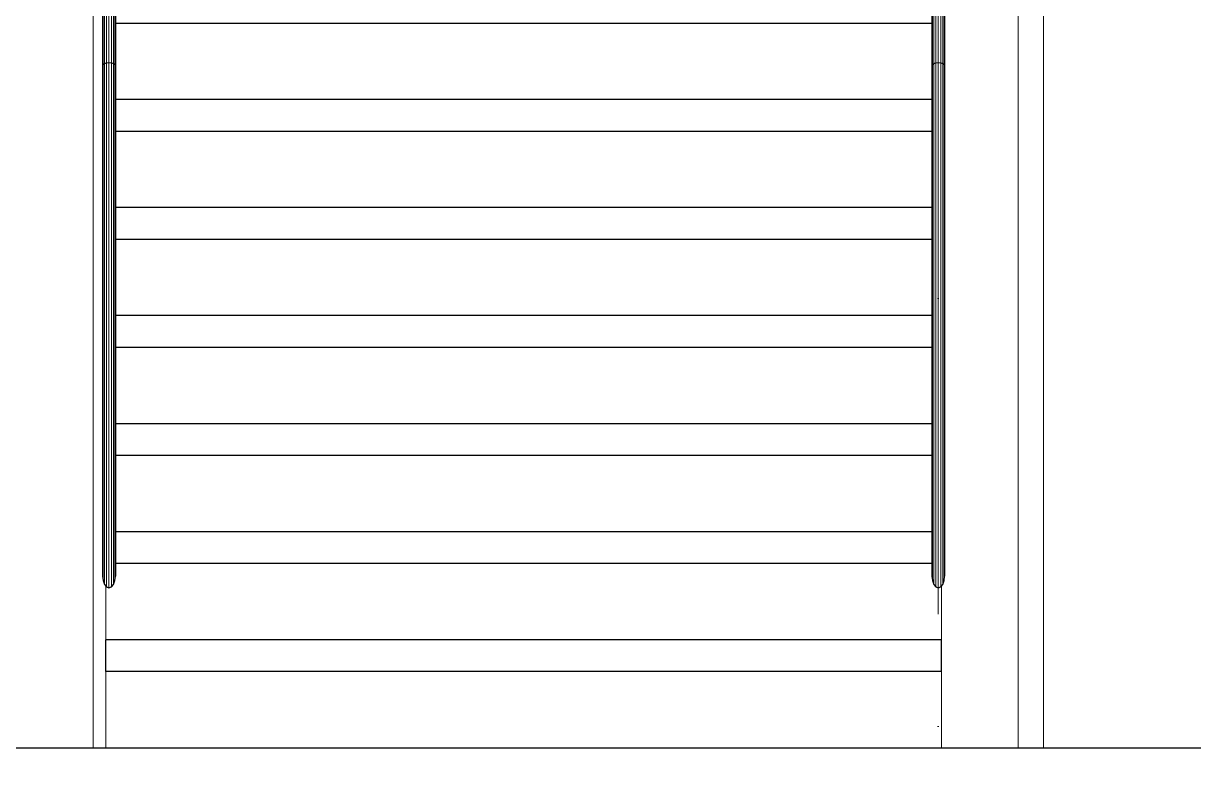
# Model space of a CAD drawing. Header units: millimetres. Extents: x 4647 to 73915, y -13612 to -8141.
# Drawn here: x 22763.2 to 22946.7, y -11075.9 to -10960 of the extents above; entities that cross this region are included whole.
import ezdxf
from ezdxf.enums import TextEntityAlignment as Align

# ---------------------------------------------------------------- set-up
doc = ezdxf.new("R2010")
doc.units = ezdxf.units.MM
doc.linetypes.add('Kropki i Kreski', pattern=[67.027776, 35.277777, -17.638888, 0, -14.111111])
doc.layers.add('a_wymiary', color=250, linetype='Continuous', lineweight=9)
doc.layers.add('Konstrukcja - Siatka mod_Nr_Pióra__1', color=7, linetype='Continuous', lineweight=5)
for name, color, linetype in [('Columns', 7, 'Continuous'), ('Konstrukcja - Siatka mod', 7, 'Continuous'), ('Konstrukcja - Ściany', 7, 'Continuous'), ('Konstrukcja - Ściany zew', 7, 'Continuous'), ('Structural - Combined', 7, 'Continuous'), ('WIDOK', 7, 'Continuous')]:
    doc.layers.add(name, color=color, linetype=linetype)
doc.layers.add('Konstrukcja - Siatka mod_Nr_Pióra__4', color=7, linetype='Continuous', lineweight=5, true_color=0x029e21)
doc.styles.add('GENERATED_STYLE_1', font='arialbd.ttf')

# ---------------------------------------------------------------- blocks, each defined once
blk = doc.blocks.new('Standardowy znacznik siatki_5')
at = {"layer": 'Konstrukcja - Siatka mod_Nr_Pióra__4', "linetype": 'Kropki i Kreski'}
blk.add_line((1, 0), (1660.6, 0), dxfattribs=at)
at = {"layer": 'Konstrukcja - Siatka mod_Nr_Pióra__1', "style": 'GENERATED_STYLE_1'}
blk.add_attdef('AC_MarkerText_1', text='', height=18, rotation=90, dxfattribs=at).set_placement((-6.71, -6.83), align=Align.BOTTOM_LEFT)

msp = doc.modelspace()

# ---------------------------------------------------------------- linework, layer by layer
at = {"layer": 'a_wymiary'}
for p, q in [((22774.14, -11073.57), (22774.14, -10801.57)), ((22919.14, -10801.57), (22919.14, -11073.57)), ((22923.14, -11073.57), (22923.14, -10801.57)), ((22923.14, -10813.57), (22923.14, -11073.57)), ((22919.14, -11073.57), (22919.14, -10828.57)), ((22907.64, -10831.07), (22907.64, -11046.62)), ((22774.14, -10936.07), (22774.14, -11073.57)), ((22775.64, -11046.62), (22775.64, -10936.07)), ((22775.72, -10949.36), (22775.72, -10966.42)), ((22775.72, -10966.42), (22775.72, -10949.36)), ((22775.94, -10949.09), (22775.94, -10966.24)), ((22775.94, -10966.24), (22775.94, -10949.09)), ((22776.26, -10948.9), (22776.26, -10966.12)), ((22776.26, -10966.12), (22776.26, -10948.9)), ((22776.64, -10948.84), (22776.64, -10966.08)), ((22776.64, -10966.08), (22776.64, -10948.84)), ((22777.03, -10948.9), (22777.03, -10966.12)), ((22777.03, -10966.12), (22777.03, -10948.9)), ((22777.35, -10949.09), (22777.35, -10966.24)), ((22777.35, -10966.24), (22777.35, -10949.09)), ((22777.57, -10949.36), (22777.57, -10966.42)), ((22777.57, -10966.42), (22777.57, -10949.36)), ((22905.72, -10949.36), (22905.72, -10966.42)), ((22905.72, -10966.42), (22905.72, -10949.36)), ((22905.94, -10949.09), (22905.94, -10966.24)), ((22905.94, -10966.24), (22905.94, -10949.09)), ((22906.26, -10948.9), (22906.26, -10966.12)), ((22906.26, -10966.12), (22906.26, -10948.9)), ((22906.64, -10948.84), (22906.64, -10966.08)), ((22906.64, -10966.08), (22906.64, -10948.84)), ((22907.03, -10948.9), (22907.03, -10966.12)), ((22907.03, -10966.12), (22907.03, -10948.9)), ((22907.35, -10949.09), (22907.35, -10966.24)), ((22907.35, -10966.24), (22907.35, -10949.09)), ((22907.57, -10949.36), (22907.57, -10966.42)), ((22907.57, -10966.42), (22907.57, -10949.36)), ((22775.64, -10949.68), (22775.64, -10966.62)), ((22777.64, -10966.62), (22777.64, -10949.68)), ((22905.64, -10949.68), (22905.64, -10966.62)), ((22907.64, -10966.62), (22907.64, -10949.68)), ((22905.64, -10959.96), (22777.64, -10959.96)), ((22777.64, -10959.96), (22777.64, -10971.9)), ((22905.64, -10966.62), (22905.64, -10959.96)), ((22775.72, -10966.42), (22775.64, -10966.62)), ((22775.64, -10966.62), (22775.72, -10966.42)), ((22775.64, -10966.62), (22775.64, -11046.62)), ((22775.94, -10966.24), (22775.72, -10966.42)), ((22775.72, -10966.42), (22775.94, -10966.24)), ((22775.72, -10966.42), (22775.72, -11047.33)), ((22775.72, -11047.33), (22775.72, -10966.42)), ((22776.26, -10966.12), (22775.94, -10966.24)), ((22775.94, -10966.24), (22776.26, -10966.12)), ((22775.94, -10966.24), (22775.94, -11047.93)), ((22775.94, -11047.93), (22775.94, -10966.24)), ((22776.64, -10966.08), (22776.26, -10966.12)), ((22776.26, -10966.12), (22776.64, -10966.08)), ((22776.26, -10966.12), (22776.26, -11048.33)), ((22776.26, -11048.33), (22776.26, -10966.12)), ((22776.64, -10966.08), (22776.64, -11048.47)), ((22777.03, -10966.12), (22776.64, -10966.08)), ((22776.64, -11048.47), (22776.64, -10966.08)), ((22776.64, -10966.08), (22777.03, -10966.12)), ((22777.03, -10966.12), (22777.03, -11048.33)), ((22777.35, -10966.24), (22777.03, -10966.12)), ((22777.03, -11048.33), (22777.03, -10966.12)), ((22777.03, -10966.12), (22777.35, -10966.24)), ((22777.35, -10966.24), (22777.35, -11047.93)), ((22777.57, -10966.42), (22777.35, -10966.24)), ((22777.35, -11047.93), (22777.35, -10966.24)), ((22777.35, -10966.24), (22777.57, -10966.42)), ((22777.57, -10966.42), (22777.57, -11047.33)), ((22777.64, -10966.62), (22777.57, -10966.42)), ((22777.57, -11047.33), (22777.57, -10966.42)), ((22777.57, -10966.42), (22777.64, -10966.62)), ((22777.64, -11046.62), (22777.64, -10966.62)), ((22905.72, -10966.42), (22905.64, -10966.62)), ((22905.64, -10966.62), (22905.72, -10966.42)), ((22905.64, -10971.9), (22905.64, -10966.62)), ((22905.64, -10966.62), (22905.64, -11046.62)), ((22905.94, -10966.24), (22905.72, -10966.42)), ((22905.72, -10966.42), (22905.94, -10966.24)), ((22905.72, -10966.42), (22905.72, -11047.33)), ((22905.72, -11047.33), (22905.72, -10966.42)), ((22906.26, -10966.12), (22905.94, -10966.24)), ((22905.94, -10966.24), (22906.26, -10966.12)), ((22905.94, -10966.24), (22905.94, -11047.93)), ((22905.94, -11047.93), (22905.94, -10966.24)), ((22906.64, -10966.08), (22906.26, -10966.12)), ((22906.26, -10966.12), (22906.64, -10966.08)), ((22906.26, -10966.12), (22906.26, -11048.33)), ((22906.26, -11048.33), (22906.26, -10966.12)), ((22906.64, -10966.08), (22906.64, -11048.47)), ((22907.03, -10966.12), (22906.64, -10966.08)), ((22906.64, -11048.47), (22906.64, -10966.08)), ((22906.64, -10966.08), (22907.03, -10966.12)), ((22907.03, -10966.12), (22907.03, -11048.33)), ((22907.35, -10966.24), (22907.03, -10966.12)), ((22907.03, -11048.33), (22907.03, -10966.12)), ((22907.03, -10966.12), (22907.35, -10966.24)), ((22907.35, -10966.24), (22907.35, -11047.93)), ((22907.57, -10966.42), (22907.35, -10966.24)), ((22907.35, -11047.93), (22907.35, -10966.24)), ((22907.35, -10966.24), (22907.57, -10966.42)), ((22907.57, -10966.42), (22907.57, -11047.33)), ((22907.64, -10966.62), (22907.57, -10966.42)), ((22907.57, -11047.33), (22907.57, -10966.42)), ((22907.57, -10966.42), (22907.64, -10966.62)), ((22907.64, -11046.62), (22907.64, -10966.62)), ((22777.64, -10971.9), (22905.64, -10971.9)), ((22777.64, -10971.9), (22777.64, -10976.9)), ((22905.64, -10971.9), (22777.64, -10971.9)), ((22905.64, -10976.9), (22905.64, -10971.9)), ((22777.64, -10976.9), (22777.64, -10988.85)), ((22905.64, -10976.9), (22777.64, -10976.9)), ((22777.64, -10976.9), (22905.64, -10976.9)), ((22905.64, -10988.85), (22905.64, -10976.9)), ((22777.64, -10988.85), (22905.64, -10988.85)), ((22777.64, -10988.85), (22777.64, -10993.85)), ((22905.64, -10988.85), (22777.64, -10988.85)), ((22905.64, -10993.85), (22905.64, -10988.85)), ((22777.64, -10993.85), (22777.64, -11005.79)), ((22905.64, -10993.85), (22777.64, -10993.85)), ((22777.64, -10993.85), (22905.64, -10993.85)), ((22905.64, -11005.79), (22905.64, -10993.85)), ((22777.64, -11005.79), (22905.64, -11005.79)), ((22777.64, -11005.79), (22777.64, -11010.79)), ((22905.64, -11005.79), (22777.64, -11005.79)), ((22905.64, -11010.79), (22905.64, -11005.79)), ((22777.64, -11010.79), (22777.64, -11022.74)), ((22905.64, -11010.79), (22777.64, -11010.79)), ((22777.64, -11010.79), (22905.64, -11010.79)), ((22905.64, -11022.74), (22905.64, -11010.79)), ((22777.64, -11022.74), (22905.64, -11022.74)), ((22777.64, -11022.74), (22777.64, -11027.74)), ((22905.64, -11022.74), (22777.64, -11022.74)), ((22905.64, -11027.74), (22905.64, -11022.74)), ((22777.64, -11027.74), (22777.64, -11039.68)), ((22905.64, -11027.74), (22777.64, -11027.74)), ((22777.64, -11027.74), (22905.64, -11027.74)), ((22905.64, -11029.68), (22905.64, -11027.74)), ((22905.64, -11039.68), (22905.64, -11029.68)), ((22777.64, -11039.68), (22905.64, -11039.68)), ((22777.64, -11039.68), (22777.64, -11044.68)), ((22905.64, -11039.68), (22777.64, -11039.68)), ((22905.64, -11044.68), (22905.64, -11039.68)), ((22905.64, -11044.68), (22777.64, -11044.68)), ((22777.64, -11044.68), (22777.64, -11046.62)), ((22777.64, -11044.68), (22905.64, -11044.68)), ((22905.64, -11046.62), (22905.64, -11044.68)), ((22775.64, -11046.62), (22775.72, -11047.33)), ((22775.72, -11047.33), (22775.64, -11046.62)), ((22777.64, -11046.62), (22777.57, -11047.33)), ((22777.57, -11047.33), (22777.64, -11046.62)), ((22905.72, -11047.33), (22905.64, -11046.62)), ((22905.64, -11046.62), (22905.72, -11047.33)), ((22907.57, -11047.33), (22907.64, -11046.62)), ((22907.64, -11046.62), (22907.57, -11047.33)), ((22775.72, -11047.33), (22775.94, -11047.93)), ((22775.94, -11047.93), (22775.72, -11047.33)), ((22775.94, -11047.93), (22776.26, -11048.33)), ((22776.14, -11048.18), (22775.94, -11047.93)), ((22776.14, -11048.18), (22776.14, -11056.62)), ((22776.26, -11048.33), (22776.14, -11048.18)), ((22776.14, -11073.57), (22776.14, -11048.18)), ((22776.64, -11048.47), (22776.26, -11048.33)), ((22776.26, -11048.33), (22776.64, -11048.47)), ((22777.03, -11048.33), (22776.64, -11048.47)), ((22776.64, -11048.47), (22777.03, -11048.33)), ((22777.35, -11047.93), (22777.03, -11048.33)), ((22777.03, -11048.33), (22777.35, -11047.93)), ((22777.57, -11047.33), (22777.35, -11047.93)), ((22777.35, -11047.93), (22777.57, -11047.33)), ((22905.94, -11047.93), (22905.72, -11047.33)), ((22905.72, -11047.33), (22905.94, -11047.93)), ((22906.26, -11048.33), (22905.94, -11047.93)), ((22905.94, -11047.93), (22906.26, -11048.33)), ((22906.64, -11048.47), (22906.26, -11048.33)), ((22906.26, -11048.33), (22906.64, -11048.47)), ((22907.03, -11048.33), (22906.64, -11048.47)), ((22906.64, -11048.47), (22907.03, -11048.33)), ((22907.03, -11048.33), (22907.35, -11047.93)), ((22907.14, -11048.18), (22907.03, -11048.33)), ((22907.35, -11047.93), (22907.14, -11048.18)), ((22907.14, -11056.62), (22907.14, -11048.18)), ((22907.14, -11048.18), (22907.14, -11073.57)), ((22907.35, -11047.93), (22907.57, -11047.33)), ((22907.57, -11047.33), (22907.35, -11047.93)), ((22776.14, -11056.62), (22907.14, -11056.62)), ((22907.14, -11056.62), (22776.14, -11056.62)), ((22776.14, -11056.62), (22776.14, -11061.62)), ((22907.14, -11061.62), (22907.14, -11056.62)), ((22776.14, -11061.62), (22776.14, -11073.57)), ((22907.14, -11061.62), (22776.14, -11061.62)), ((22776.14, -11061.62), (22907.14, -11061.62)), ((22907.14, -11073.57), (22907.14, -11061.62)), ((22747.14, -11073.57), (22774.14, -11073.57)), ((22774.14, -11073.57), (22776.14, -11073.57)), ((22776.14, -11073.57), (22907.14, -11073.57)), ((22907.14, -11073.57), (22919.14, -11073.57)), ((22919.14, -11073.57), (22923.14, -11073.57)), ((22923.14, -11073.57), (22999.14, -11073.57))]:
    msp.add_line(p, q, dxfattribs=at)
at = {"layer": 'Columns', "color": 251, "lineweight": 15}
msp.add_line((22923.14, -11073.57), (22923.14, -10813.57), dxfattribs=at)
at = {"layer": 'Konstrukcja - Ściany', "color": 251, "lineweight": 15}
msp.add_line((22919.14, -10828.57), (22919.14, -11073.57), dxfattribs=at)
at = {"layer": 'Konstrukcja - Ściany zew', "color": 251, "lineweight": 15}
msp.add_line((22774.14, -10801.57), (22774.14, -11073.57), dxfattribs=at)
at = {"layer": 'Structural - Combined', "color": 161, "lineweight": 25}
for p, q in [((22775.64, -10949.68), (22775.64, -10966.62)), ((22777.64, -10949.68), (22777.64, -10966.62)), ((22905.64, -10949.68), (22905.64, -10966.62)), ((22907.64, -10949.68), (22907.64, -10966.62)), ((22775.64, -10966.62), (22775.64, -11046.62)), ((22775.72, -10966.42), (22775.94, -10966.24)), ((22775.94, -10966.24), (22776.26, -10966.12)), ((22776.26, -10966.12), (22776.64, -10966.08)), ((22776.64, -10966.08), (22777.03, -10966.12)), ((22777.03, -10966.12), (22777.35, -10966.24)), ((22777.35, -10966.24), (22777.57, -10966.42)), ((22777.64, -10966.62), (22777.64, -11046.62)), ((22905.64, -10966.62), (22905.64, -11046.62)), ((22905.72, -10966.42), (22905.94, -10966.24)), ((22905.94, -10966.24), (22906.26, -10966.12)), ((22906.26, -10966.12), (22906.64, -10966.08)), ((22906.64, -10966.08), (22907.03, -10966.12)), ((22907.03, -10966.12), (22907.35, -10966.24)), ((22907.35, -10966.24), (22907.57, -10966.42)), ((22907.64, -10966.62), (22907.64, -11046.62)), ((22775.65, -11046.62), (22775.64, -11046.62)), ((22775.64, -11046.62), (22775.72, -11047.33)), ((22777.57, -11047.33), (22777.64, -11046.62)), ((22777.64, -11046.62), (22777.64, -11046.62)), ((22905.65, -11046.62), (22905.64, -11046.62)), ((22905.64, -11046.62), (22905.72, -11047.33)), ((22907.57, -11047.33), (22907.64, -11046.62)), ((22907.64, -11046.62), (22907.64, -11046.62)), ((22775.72, -11047.33), (22775.94, -11047.93)), ((22775.94, -11047.93), (22776.26, -11048.33)), ((22776.26, -11048.33), (22776.64, -11048.47)), ((22776.64, -11048.47), (22777.03, -11048.33)), ((22777.03, -11048.33), (22777.35, -11047.93)), ((22777.35, -11047.93), (22777.57, -11047.33)), ((22905.72, -11047.33), (22905.94, -11047.93)), ((22905.94, -11047.93), (22906.26, -11048.33)), ((22906.26, -11048.33), (22906.64, -11048.47)), ((22906.64, -11048.47), (22907.03, -11048.33)), ((22907.03, -11048.33), (22907.35, -11047.93)), ((22907.35, -11047.93), (22907.57, -11047.33))]:
    msp.add_line(p, q, dxfattribs=at)
at = {"layer": 'Structural - Combined'}
for p, q in [((22905.64, -10959.96), (22777.64, -10959.96)), ((22905.64, -10971.9), (22777.64, -10971.9)), ((22905.64, -10976.9), (22777.64, -10976.9)), ((22905.64, -10988.85), (22777.64, -10988.85)), ((22905.64, -10993.85), (22777.64, -10993.85)), ((22905.64, -11005.79), (22777.64, -11005.79)), ((22905.64, -11010.79), (22777.64, -11010.79)), ((22905.64, -11022.74), (22777.64, -11022.74)), ((22905.64, -11027.74), (22777.64, -11027.74)), ((22905.64, -11039.68), (22777.64, -11039.68)), ((22905.64, -11044.68), (22777.64, -11044.68)), ((22776.14, -11061.62), (22776.14, -11056.62)), ((22907.14, -11056.62), (22776.14, -11056.62)), ((22907.14, -11061.62), (22907.14, -11056.62)), ((22907.14, -11061.62), (22776.14, -11061.62))]:
    msp.add_line(p, q, dxfattribs=at)
at = {"layer": 'Structural - Combined', "color": 134, "lineweight": 18}
for p, q in [((22776.14, -11056.62), (22776.14, -11048.18)), ((22907.14, -11056.62), (22907.14, -11048.18)), ((22776.14, -11073.57), (22776.14, -11061.62)), ((22907.14, -11073.57), (22907.14, -11061.62))]:
    msp.add_line(p, q, dxfattribs=at)
at = {"layer": 'WIDOK'}
msp.add_line((22157.14, -11073.57), (23379.14, -11073.57), dxfattribs=at)

# ---------------------------------------------------------------- block references
at = {"layer": 'Konstrukcja - Siatka mod', "linetype": 'Continuous', "rotation": 270}
msp.add_blockref('Standardowy znacznik siatki_5', (22906.64, -10009.41), dxfattribs=at)

doc.saveas('drawing.dxf')
